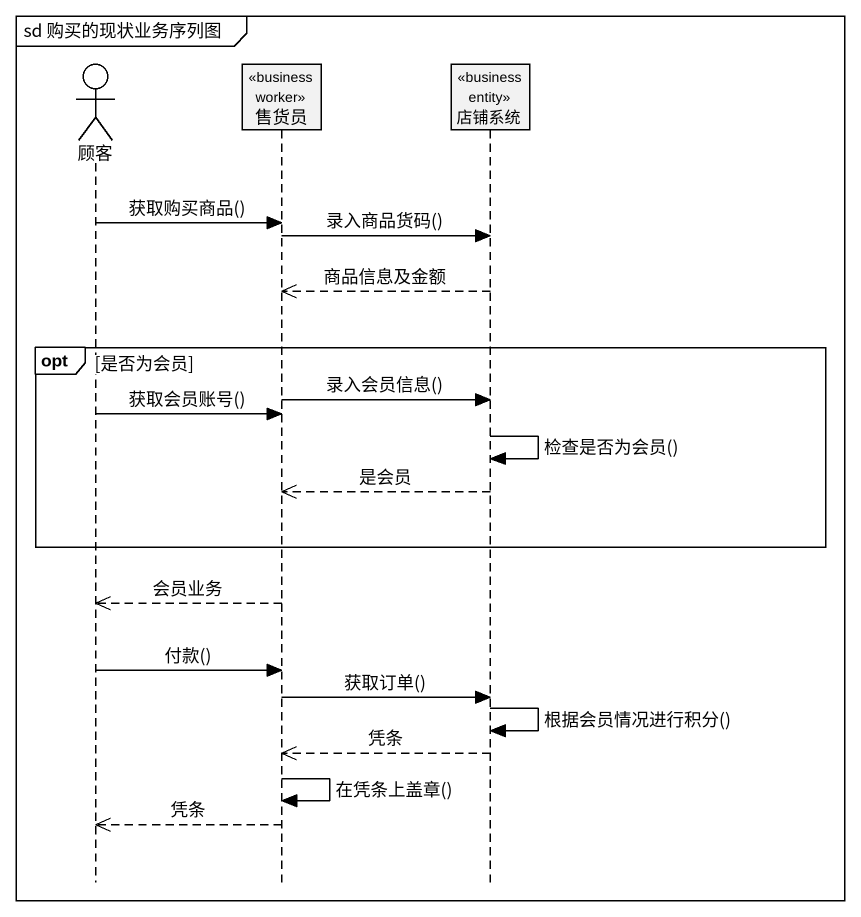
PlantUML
@startuml
mainframe sd 购买的现状业务序列图
hide footbox
actor 顾客
participant 售货员 <<business worker>>
participant 店铺系统 <<business entity>>

顾客 -> 售货员 : 获取购买商品()
售货员 -> 店铺系统 : 录入商品货码()
店铺系统 -->> 售货员 : 商品信息及金额
opt 是否为会员
  售货员 -> 店铺系统 : 录入会员信息()
  顾客 -> 售货员 : 获取会员账号()
  店铺系统 -> 店铺系统 : 检查是否为会员()
  店铺系统 -->> 售货员 : 是会员
end
售货员 -->> 顾客 : 会员业务
顾客 -> 售货员 : 付款()
售货员 -> 店铺系统 : 获取订单()
店铺系统 -> 店铺系统 : 根据会员情况进行积分()
店铺系统 -->> 售货员 : 凭条
售货员 -> 售货员 : 在凭条上盖章()
售货员 -->> 顾客 : 凭条
@enduml
